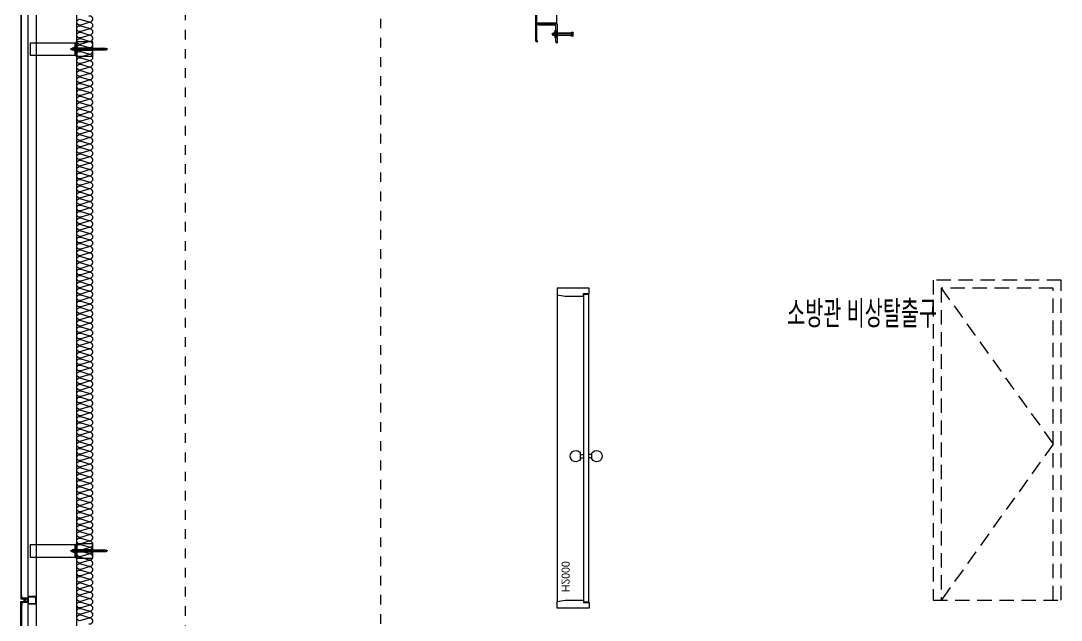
# Model space of a CAD drawing. Header units: millimetres. Extents: x -1320 to 172218, y -4077 to 50350.
# Drawn here: x 118350 to 124850, y 21375 to 25119 of the extents above; entities that cross this region are included whole.
import ezdxf
from ezdxf.enums import TextEntityAlignment as Align

# ---------------------------------------------------------------- set-up
doc = ezdxf.new("R2010")
doc.units = ezdxf.units.MM
doc.header["$LTSCALE"] = 60
doc.linetypes.add('HID', pattern=[2.3, 1.5, -0.8])
doc.linetypes.add('HIDDEN', pattern=[2, 1, -1])
for name, color, linetype in [('A-CORE-ELEV', 5, 'Continuous'), ('A-ELE-8', 8, 'Continuous'), ('A-ETC-8', 8, 'Continuous'), ('A-FIN', 6, 'Continuous'), ('A-WID', 4, 'Continuous'), ('DOR', 4, 'Continuous'), ('ELE8_3', 8, 'Continuous'), ('HAT', 8, 'Continuous'), ('INSUL', 8, 'Continuous'), ('ISL', 251, 'Continuous'), ('STL4', 4, 'Continuous')]:
    doc.layers.add(name, color=color, linetype=linetype)
doc.layers.add('NOPLOT', color=191, linetype='Continuous', plot=False)
doc.layers.add('NOPLOT-TEXT', color=11, linetype='Continuous', plot=False)
doc.styles.add('Gtx', font='')
doc.styles.get('Gtx').set_extended_font_data('Dotum')

# ---------------------------------------------------------------- blocks, each defined once
blk = doc.blocks.new('A$C5c2f2086')
at = {"layer": 'DOR'}
for p, q in [((258.5, 275.7), (258.5, 2599.7)), ((258.5, 2599.7), (288.5, 2599.7)), ((288.5, 2599.7), (288.5, 275.7)), ((288.4, 275.7), (258.4, 275.7)), ((268.3, 275.7), (268.3, 265.8)), ((268.3, 265.8), (278.3, 265.8)), ((278.3, 265.8), (278.3, 275.7))]:
    blk.add_line(p, q, dxfattribs=at)
at = {"layer": 'DOR', "elevation": 0}
for points in [[(-100, 2739.7), (-100, 2569.7), (-97, 2572.7), (-97, 2572.7), (-97, 2572.7), (-97, 2736.7), (-80, 2736.7), (-80, 2739.7)], [(-97, 2572.7), (-100, 2569.7), (248.4, 2569.7), (248.4, 2679.8), (235.5, 2679.8), (235.5, 2676.8), (245.4, 2676.8), (245.4, 2572.7), (-97, 2572.7)]]:
    blk.add_lwpolyline(points, close=True, dxfattribs=at)
at = {"layer": 'ELE8_3'}
for p, q in [((225.9, 2860.6), (227.1, 2860.6)), ((227.1, 2860.6), (227.1, 2832.6)), ((246, 2846.8), (163.9, 2846.8)), ((169.2, 2853.2), (174.2, 2853.2)), ((169.2, 2840.2), (169.2, 2853.2)), ((174.2, 2840.2), (169.2, 2840.2)), ((174.2, 2854.2), (174.2, 2853.2)), ((219.3, 2854.2), (174.2, 2854.2)), ((181.5, 2851.2), (174.2, 2853.2)), ((181.5, 2842.2), (174.2, 2840.2)), ((174.2, 2839.2), (174.2, 2840.2)), ((219.3, 2839.2), (174.2, 2839.2)), ((176.5, 2842.2), (176.5, 2851.2)), ((236.4, 2851.2), (176.5, 2851.2)), ((236.4, 2842.2), (176.5, 2842.2)), ((219.3, 2841.2), (178.9, 2841.2)), ((219.3, 2852.2), (180.1, 2852.2)), ((227.1, 2832.6), (225.9, 2832.6)), ((239.4, 2851.2), (236.4, 2851.2)), ((236.4, 2842.2), (239.4, 2842.2)), ((239.4, 2842.2), (239.4, 2851.2)), ((-100, 269.7), (-100, 2569.7)), ((248.4, 269.7), (248.4, 2569.7)), ((223, 243.1), (223, 121.6)), ((348, 243.1), (223, 243.1)), ((223, 240.1), (348, 240.1)), ((118.6, 45.4), (118.6, 66)), ((135, 61.7), (121.7, 67.5)), ((122.1, 59.9), (123.8, 67.5)), ((129.1, 66.8), (125.3, 68.3)), ((129.1, 66.8), (128.6, 65.6)), ((130.9, 64.7), (128.6, 65.6)), ((131.3, 65.9), (130.9, 64.7)), ((135, 64.4), (131.3, 65.9)), ((223, 124.6), (348, 124.6)), ((223, 121.6), (348, 121.6)), ((231.1, 79.7), (228.1, 79.7)), ((228.1, 79.7), (228.1, 31.7)), ((231.1, 31.7), (231.1, 79.7)), ((135, 49.7), (121.7, 43.9)), ((123.8, 43.9), (122.1, 51.5)), ((132.2, 55.7), (122.9, 58.7)), ((132.2, 55.7), (122.9, 52.7)), ((129.1, 44.6), (125.3, 43.1)), ((130.9, 46.7), (128.6, 45.8)), ((129.1, 44.6), (128.6, 45.8)), ((131.3, 45.5), (130.9, 46.7)), ((135, 47), (131.3, 45.5)), ((179.9, 64.4), (135, 64.4)), ((240.9, 61.7), (135, 61.7)), ((135, 49.7), (240.9, 49.7)), ((135, 47), (179.9, 47)), ((179.9, 64.4), (179.9, 62.8)), ((182.1, 62.8), (179.9, 62.8)), ((179.9, 47), (179.9, 48.6)), ((182.1, 48.6), (179.9, 48.6)), ((219.1, 64.4), (182.1, 64.4)), ((182.1, 64.4), (182.1, 62.8)), ((182.1, 47), (182.1, 48.6)), ((182.1, 47), (219.1, 47)), ((231.1, 31.7), (228.1, 31.7)), ((232.1, 65), (238.3, 65)), ((232.1, 46.4), (238.3, 46.4)), ((232.2, 60.8), (238.3, 60.8)), ((232.2, 50.6), (238.3, 50.6)), ((239.3, 48.5), (239.3, 62.9)), ((246.7, 61.7), (239.3, 61.7)), ((247.8, 60.6), (239.3, 60.6)), ((247.8, 50.8), (239.3, 50.8)), ((246.7, 49.7), (239.3, 49.7)), ((247.8, 60.6), (246.7, 61.7)), ((246.7, 49.7), (246.7, 61.7)), ((247.8, 50.8), (246.7, 49.7)), ((247.8, 50.8), (247.8, 60.6))]:
    blk.add_line(p, q, dxfattribs=at)
for centre, radius, start, end in [((120.8, 65.5), 2.18, 66.57131, 180), ((124.9, 67.3), 1.09, 68.19859, 167.47119), ((120.8, 45.9), 2.18, 180, 293.42869), ((123.2, 59.7), 1.09, 167.47119, 252.34988), ((123.2, 51.7), 1.09, 107.65012, 192.52881), ((124.9, 44.1), 1.09, 192.52881, 291.80141), ((235.2, 62.2), 4.14, 137.66487, 170.35429), ((235.2, 63.6), 4.14, 189.64571, 222.55192), ((244.3, 55.7), 13.1, 157.15186, 202.84814), ((235.2, 47.8), 4.14, 137.44808, 170.35429), ((235.2, 49.2), 4.14, 189.64571, 222.33513), ((235.2, 62.2), 4.14, 9.64571, 42.33513), ((235.2, 63.6), 4.14, 317.44808, 350.35429), ((226.2, 55.7), 13.1, 337.15186, 22.84814), ((235.2, 47.8), 4.14, 9.64571, 42.55192), ((235.2, 49.2), 4.14, 317.66487, 350.35429)]:
    blk.add_arc(centre, radius, start, end, dxfattribs=at)
at = {"layer": 'NOPLOT'}
blk.add_line((-79.9, 2719.7), (220.1, 2719.7), dxfattribs=at)
at = {"layer": 'STL4', "elevation": 0}
for points in [[(231.6, 2808.4), (231, 2808.7), (230.5, 2809), (230, 2809.3), (229.5, 2809.7), (228.8, 2810.3), (228.2, 2811), (227.8, 2811.5), (227.5, 2812), (227.2, 2812.5), (226.9, 2813.1), (226.5, 2813.8), (226.3, 2814.8), (226, 2815.7), (226, 2816.6), (225.9, 2817.2), (225.9, 2870.7), (220.1, 2876.6), (220.1, 2801.6), (283, 2801.6), (277.1, 2807.4), (235.7, 2807.4), (235.1, 2807.5), (234.2, 2807.5), (233.3, 2807.8), (232.4, 2808)], [(248.1, 2796.6), (342.4, 2796.6), (342.4, 2774.2), (346.4, 2774.2), (346.4, 2800.6), (244.1, 2800.6), (244.1, 2689.7), (248.1, 2689.7)], [(349.2, 2797.2), (347.4, 2797.2), (347.4, 2584), (336, 2572.6), (337.3, 2571.3), (349.2, 2583.2)], [(251.2, 2707.3), (249.3, 2707.3), (249.3, 2666), (251.2, 2666)], [(302.9, 251.6), (293, 251.6), (293, 258.6), (339.4, 258.6), (339.4, 251.6), (329.5, 251.6), (329.5, 244.7), (347.4, 244.7), (347.4, 259.9), (352.4, 259.9), (352.4, 264.8), (347.5, 269.7), (336.3, 269.7), (336.3, 266.8), (331.3, 266.8), (331.3, 269.7), (325.4, 269.7), (325.4, 266.8), (320.4, 266.8), (320.4, 269.7), (314.5, 269.7), (314.5, 266.8), (309.5, 266.8), (309.5, 269.7), (303.6, 269.7), (303.6, 266.8), (298.6, 266.8), (298.6, 269.7), (283.4, 269.7), (283.4, 258.6), (263.4, 258.6), (263.4, 269.7), (242.4, 269.7), (242.4, 262.7), (247.3, 262.7), (247.3, 251.7), (242.4, 251.7), (242.4, 244.7), (252.3, 244.7), (252.3, 259.7), (257.3, 259.7), (257.3, 244.7), (302.9, 244.7)], [(352.3, 258.9), (348.4, 258.9), (348.4, 239.7), (348.4, 17.5), (342.7, 7.7), (345.9, 5.5), (352.3, 16.4)]]:
    blk.add_lwpolyline(points, close=True, dxfattribs=at)
blk.add_lwpolyline([(340.1, 119.7), (220.1, 119.7), (220.1, 0), (228.1, 6), (228.1, 105.7, -0.416885), (234.2, 111.7), (334.1, 111.7)], format="xyb", close=True, dxfattribs=at)
at = {"layer": 'NOPLOT', "color": 1, "style": 'Gtx'}
blk.add_text('H2300', height=50, rotation=270, dxfattribs=at).set_placement((154.6, 651.9))
blk = doc.blocks.new('A$Ce6bcf35f')
at = {"layer": 'A-ELE-8', "ltscale": 20}
blk.add_line((282.5, 1958), (282.5, 42), dxfattribs=at)
at = {"layer": 'A-WID'}
for p, q in [((65, 932), (65, 968)), ((65, 960), (85, 960)), ((65, 940), (85, 940)), ((135, 960), (115, 960)), ((135, 940), (115, 940)), ((135, 932), (135, 968))]:
    blk.add_line(p, q, dxfattribs=at)
for points in [[(82.5, 2000), (282.5, 2000), (282.5, 1958), (282.5, 1958), (232.5, 1950), (217.5, 1950), (217.5, 1950), (117.5, 1950), (117.5, 1965), (82.5, 1965), (82.5, 1973), (82.5, 1973), (82.5, 2000)], [(85, 1962), (85, 37.5), (115, 37.5), (115, 1962)], [(82.5, 0), (282.5, 0), (282.5, 42), (282.5, 42), (232.5, 50), (217.5, 50), (217.5, 50), (117.5, 50), (117.5, 35), (82.5, 35), (82.5, 27), (82.5, 27), (82.5, 0)]]:
    blk.add_lwpolyline(points, close=True, dxfattribs=at)
for centre, start, end in [((35, 950), 31.00272, 328.99728), ((165, 950), 211.00272, 148.99728)]:
    blk.add_arc(centre, 35, start, end, dxfattribs=at)
at = {"layer": 'NOPLOT', "color": 1, "style": 'Gtx'}
blk.add_text('H2000', height=50, rotation=90, dxfattribs=at).set_placement((253.7, 100.2))
blk = doc.blocks.new('A$C632c858f')
at = {"layer": 'A-ETC-8'}
blk.add_arc((-2.8, 0), 24, 341.82483, 18.17517, dxfattribs=at)
blk.add_ellipse((34, 0), major_axis=(7.59, 0), ratio=0.987937, dxfattribs=at)
blk = doc.blocks.new('A$Cae507117')
at = {"layer": 'A-ETC-8'}
for points in [[(-50, 0), (-50, -50), (0, -50), (0, 0)], [(-46.8, -3.2), (-46.8, -46.8), (-3.2, -46.8), (-3.2, -3.2)]]:
    blk.add_lwpolyline(points, close=True, dxfattribs=at)
blk = doc.blocks.new('너트 M12')
for p, q in [((-9, 0), (9, 0)), ((-9.5, -9), (-9.5, -0.5)), ((9, -9.5), (-9, -9.5)), ((0, -8.3), (0, -1.2)), ((9.5, -0.5), (9.5, -9))]:
    blk.add_line(p, q)
for centre, start, end in [((-9, -0.5), 90, 180), ((-9, -9), 180, 270), ((9, -0.5), 0, 90), ((9, -9), 270, 0)]:
    blk.add_arc(centre, 0.5, start, end)
at = {"extrusion": (0, 0, -1)}
for centre, major_axis, ratio, start_param, end_param in [((-4.8, -0.9), (-4.75, 0.31), 0.185359, -0.024388, 3.141593), ((4.8, -0.9), (4.75, 0.31), 0.185108, 3.141593, 6.30754), ((-4.8, -8.6), (4.75, 0.31), 0.187111, 0, 3.166211), ((4.8, -8.6), (-4.75, 0.31), 0.185991, 3.117121, 6.283185)]:
    blk.add_ellipse(centre, major_axis=major_axis, ratio=ratio, start_param=start_param, end_param=end_param, dxfattribs=at)
blk = doc.blocks.new('A$C5ebcaad0')
at = {"layer": 'A-ETC-8'}
for p, q in [((-449, -225), (-214, -225)), ((-439, -220.5), (-439, -229.5)), ((-437, -219), (-437.5, -219)), ((-437.5, -231), (-437, -231)), ((-426, -220.5), (-437, -219)), ((-437, -231), (-426, -229.5)), ((-431.6, -219.7), (-431.6, -221.5)), ((-431.6, -228.5), (-431.6, -230.2)), ((-431.1, -222.3), (-429.3, -223.5)), ((-431.1, -227.7), (-429.3, -226.5)), ((-415.6, -218.7), (-430.6, -218.7)), ((-430.6, -231.2), (-415.6, -231.2)), ((-421.1, -224), (-427.7, -224)), ((-421.1, -226), (-427.7, -226)), ((-426, -220.5), (-412, -220.5)), ((-426, -229.5), (-412, -229.5)), ((-420.6, -223.5), (-420.6, -223)), ((-420.6, -227), (-420.6, -226.5)), ((-416.6, -227), (-416.6, -223)), ((-415.6, -218.7), (-412.6, -218.7)), ((-415.6, -231.2), (-412.6, -231.2)), ((-412.6, -218.7), (-412.6, -231.2)), ((-412, -231), (-412, -219)), ((-409, -219), (-412, -219)), ((-412, -231), (-409, -231)), ((-409, -231), (-409, -219)), ((-355, -219), (-409, -219)), ((-409, -231), (-355, -231)), ((-355, -219), (-245.5, -219)), ((-245.5, -231), (-355, -231)), ((-234.2, -229.5), (-224, -229.5)), ((-234, -219), (-225.5, -219)), ((-234, -220.5), (-224, -220.5)), ((-234, -231), (-225.5, -231)), ((-225.5, -231), (-225.5, -219)), ((-224, -220.5), (-225.5, -219)), ((-224, -229.5), (-225.5, -231)), ((-224, -229.5), (-224, -220.5))]:
    blk.add_line(p, q, dxfattribs=at)
for points in [[(-255, -180.5), (-255, -269.5), (-355, -269.5), (-355, -180.5)], [(33.5, -185), (-251.5, -185), (-251.5, -265), (33.5, -265)], [(-251.5, -265), (-245.5, -265), (-245.5, -185), (-251.5, -185)], [(-245.5, -210), (-245.5, -240), (-243.5, -240), (-243.5, -210)]]:
    blk.add_lwpolyline(points, close=True, dxfattribs=at)
blk.add_lwpolyline([(-251.5, -177.5), (-251.5, -272.5, -0.414214), (-252.5, -273.5), (-255, -273.5), (-255, -176.5), (-252.5, -176.5, -0.414214)], format="xyb", close=True, dxfattribs=at)
for centre, radius, start, end in [((-437.5, -220.5), 1.5, 90, 180), ((-437.5, -229.5), 1.5, 180, 270), ((-430.6, -219.7), 1, 90, 180), ((-430.6, -221.5), 1, 180, 236.30993), ((-430.6, -228.5), 1, 123.69007, 180), ((-430.6, -230.2), 1, 180, 270), ((-427.7, -221), 3, 236.30993, 270), ((-427.7, -229), 3, 90, 123.69007), ((-421.1, -223.5), 0.5, 270, 0), ((-421.1, -226.5), 0.5, 0, 90), ((-418.6, -223), 2, 90, 180), ((-418.6, -227), 2, 180, 270), ((-418.6, -223), 2, 0, 90), ((-418.6, -227), 2, 270, 0)]:
    blk.add_arc(centre, radius, start, end, dxfattribs=at)
at = {"layer": 'A-ETC-8', "xscale": -1, "rotation": 90}
blk.add_blockref('너트 M12', (-243.5, -225), dxfattribs=at)

msp = doc.modelspace()

# ---------------------------------------------------------------- linework, layer by layer
at = {"layer": 'A-CORE-ELEV', "color": 4, "linetype": 'HIDDEN'}
for p, q in [((119379.2, 13602.7, 0), (119379.2, 44583.7)), ((120599.8, 17392.4, 0), (120599.8, 43914.6, 0))]:
    msp.add_line(p, q, dxfattribs=at)
at = {"layer": 'A-ETC-8'}
for p, q in [((118395, 680), (118395, 47070, 0)), ((118445, 47070, 0), (118445, 680))]:
    msp.add_line(p, q, dxfattribs=at)
at = {"layer": 'A-ETC-8', "elevation": 0}
for points in [[(118358, 21511.5), (118393, 21511.5), (118393, 21500.5), (118395, 21500.5), (118395, 21513.5), (118359.7, 21513.5, 0.226541), (118356, 21517.2), (118356, 21531.9), (118354, 21531.9), (118354, 21515.5, -0.414214)], [(118358, 21488.5), (118393, 21488.5), (118393, 21499.5), (118395, 21499.5), (118395, 21486.5), (118359.7, 21486.5, -0.226541), (118356, 21482.8), (118356, 21468.1), (118354, 21468.1), (118354, 21484.5, 0.414214)]]:
    msp.add_lwpolyline(points, format="xyb", close=True, dxfattribs=at)
at = {"layer": 'A-FIN', "elevation": 0}
for points in [[(118391, 25238.5), (118391, 25242.5), (118350, 25242.5), (118350, 21507.5), (118391, 21507.5), (118391, 21511.5), (118354, 21511.5), (118354, 25238.5), (118391, 25238.5)], [(118391, 17761.5), (118391, 17757.5), (118350, 17757.5), (118350, 21492.5), (118391, 21492.5), (118391, 21488.5), (118354, 21488.5), (118354, 17761.5), (118391, 17761.5)]]:
    msp.add_lwpolyline(points, close=True, dxfattribs=at)
at = {"layer": 'HAT', "linetype": 'HID'}
msp.add_line((124050, 21500), (124850, 21500), dxfattribs=at)
at = {"layer": 'HAT', "linetype": 'HID', "elevation": 0}
for points in [[(124850, 21500), (124850, 23500), (124050, 23500), (124050, 21500)], [(124800, 21500), (124800, 23450), (124100, 23450), (124100, 21500)], [(124100, 23450), (124800, 22475), (124100, 21500)]]:
    msp.add_lwpolyline(points, dxfattribs=at)
at = {"layer": 'INSUL'}
msp.add_line((118700, -1850, 0), (118700, 47000, 0), dxfattribs=at)
at = {"layer": 'ISL', "elevation": 0}
msp.add_lwpolyline([(118775.8, 21352.4, 1.372593), (118775.8, 21387.7), (118724.2, 21372.4, -0.509267), (118700, 21390, -0.509267), (118724.2, 21407.7), (118775.8, 21392.4, 1.372593), (118775.8, 21427.7), (118724.2, 21412.4, -0.509267), (118700, 21430, -0.509267), (118724.2, 21447.7), (118775.8, 21432.4, 1.372593), (118775.8, 21467.7), (118724.2, 21452.4, -0.509267), (118700, 21470, -0.509267), (118724.2, 21487.7), (118775.8, 21472.4, 1.372593), (118775.8, 21507.7), (118724.2, 21492.4, -0.509267), (118700, 21510, -0.509267), (118724.2, 21527.7), (118775.8, 21512.4, 1.372593), (118775.8, 21547.7), (118724.2, 21532.4, -0.509267), (118700, 21550, -0.509267), (118724.2, 21567.7), (118775.8, 21552.4, 1.372593), (118775.8, 21587.7), (118724.2, 21572.4, -0.509267), (118700, 21590, -0.509267), (118724.2, 21607.7), (118775.8, 21592.4, 1.372593), (118775.8, 21627.7), (118724.2, 21612.4, -0.509267), (118700, 21630, -0.509267), (118724.2, 21647.7), (118775.8, 21632.4, 1.372593), (118775.8, 21667.7), (118724.2, 21652.4, -0.509267), (118700, 21670, -0.509267), (118724.2, 21687.7), (118775.8, 21672.4, 1.372593), (118775.8, 21707.7), (118724.2, 21692.4, -0.509267), (118700, 21710, -0.509267), (118724.2, 21727.7), (118775.8, 21712.4, 1.372593), (118775.8, 21747.7), (118724.2, 21732.4, -0.509267), (118700, 21750, -0.509267), (118724.2, 21767.7), (118775.8, 21752.4, 1.372593), (118775.8, 21787.7), (118724.2, 21772.4, -0.509267), (118700, 21790, -0.509267), (118724.2, 21807.7), (118775.8, 21792.4, 1.372593), (118775.8, 21827.7), (118724.2, 21812.4, -0.509267), (118700, 21830, -0.509267), (118724.2, 21847.7), (118775.8, 21832.4, 1.372593), (118775.8, 21867.7), (118724.2, 21852.4, -0.509267), (118700, 21870, -0.509267), (118724.2, 21887.7), (118775.8, 21872.4, 1.372593), (118775.8, 21907.7), (118724.2, 21892.4, -0.509267), (118700, 21910, -0.509267), (118724.2, 21927.7), (118775.8, 21912.4, 1.372593), (118775.8, 21947.7), (118724.2, 21932.4, -0.509267), (118700, 21950, -0.509267), (118724.2, 21967.7), (118775.8, 21952.4, 1.372593), (118775.8, 21987.7), (118724.2, 21972.4, -0.509267), (118700, 21990, -0.509267), (118724.2, 22007.7), (118775.8, 21992.4, 1.372593), (118775.8, 22027.7), (118724.2, 22012.4, -0.509267), (118700, 22030, -0.509267), (118724.2, 22047.7), (118775.8, 22032.4, 1.372593), (118775.8, 22067.7), (118724.2, 22052.4, -0.509267), (118700, 22070, -0.509267), (118724.2, 22087.7), (118775.8, 22072.4, 1.372593), (118775.8, 22107.7), (118724.2, 22092.4, -0.509267), (118700, 22110, -0.509267), (118724.2, 22127.7), (118775.8, 22112.4, 1.372593), (118775.8, 22147.7), (118724.2, 22132.4, -0.509267), (118700, 22150, -0.509267), (118724.2, 22167.7), (118775.8, 22152.4, 1.372593), (118775.8, 22187.7), (118724.2, 22172.4, -0.509267), (118700, 22190, -0.509267), (118724.2, 22207.7), (118775.8, 22192.4, 1.372593), (118775.8, 22227.7), (118724.2, 22212.4, -0.509267), (118700, 22230, -0.509267), (118724.2, 22247.7), (118775.8, 22232.4, 1.372593), (118775.8, 22267.7), (118724.2, 22252.4, -0.509267), (118700, 22270, -0.509267), (118724.2, 22287.7), (118775.8, 22272.4, 1.372593), (118775.8, 22307.7), (118724.2, 22292.4, -0.509267), (118700, 22310, -0.509267), (118724.2, 22327.7), (118775.8, 22312.4, 1.372593), (118775.8, 22347.7), (118724.2, 22332.4, -0.509267), (118700, 22350, -0.509267), (118724.2, 22367.7), (118775.8, 22352.4, 1.372593), (118775.8, 22387.7), (118724.2, 22372.4, -0.509267), (118700, 22390, -0.509267), (118724.2, 22407.7), (118775.8, 22392.4, 1.372593), (118775.8, 22427.7), (118724.2, 22412.4, -0.509267), (118700, 22430, -0.509267), (118724.2, 22447.7), (118775.8, 22432.4, 1.372593), (118775.8, 22467.7), (118724.2, 22452.4, -0.509267), (118700, 22470, -0.509267), (118724.2, 22487.7), (118775.8, 22472.4, 1.372593), (118775.8, 22507.7), (118724.2, 22492.4, -0.509267), (118700, 22510, -0.509267), (118724.2, 22527.7), (118775.8, 22512.4, 1.372593), (118775.8, 22547.7), (118724.2, 22532.4, -0.509267), (118700, 22550, -0.509267), (118724.2, 22567.7), (118775.8, 22552.4, 1.372593), (118775.8, 22587.7), (118724.2, 22572.4, -0.509267), (118700, 22590, -0.509267), (118724.2, 22607.7), (118775.8, 22592.4, 1.372593), (118775.8, 22627.7), (118724.2, 22612.4, -0.509267), (118700, 22630, -0.509267), (118724.2, 22647.7), (118775.8, 22632.4, 1.372593), (118775.8, 22667.7), (118724.2, 22652.4, -0.509267), (118700, 22670, -0.509267), (118724.2, 22687.7), (118775.8, 22672.4, 1.372593), (118775.8, 22707.7), (118724.2, 22692.4, -0.509267), (118700, 22710, -0.509267), (118724.2, 22727.7), (118775.8, 22712.4, 1.372593), (118775.8, 22747.7), (118724.2, 22732.4, -0.509267), (118700, 22750, -0.509267), (118724.2, 22767.7), (118775.8, 22752.4, 1.372593), (118775.8, 22787.7), (118724.2, 22772.4, -0.509267), (118700, 22790, -0.509267), (118724.2, 22807.7), (118775.8, 22792.4, 1.372593), (118775.8, 22827.7), (118724.2, 22812.4, -0.509267), (118700, 22830, -0.509267), (118724.2, 22847.7), (118775.8, 22832.4, 1.372593), (118775.8, 22867.7), (118724.2, 22852.4, -0.509267), (118700, 22870, -0.509267), (118724.2, 22887.7), (118775.8, 22872.4, 1.372593), (118775.8, 22907.7), (118724.2, 22892.4, -0.509267), (118700, 22910, -0.509267), (118724.2, 22927.7), (118775.8, 22912.4, 1.372593), (118775.8, 22947.7), (118724.2, 22932.4, -0.509267), (118700, 22950, -0.509267), (118724.2, 22967.7), (118775.8, 22952.4, 1.372593), (118775.8, 22987.7), (118724.2, 22972.4, -0.509267), (118700, 22990, -0.509267), (118724.2, 23007.7), (118775.8, 22992.4, 1.372593), (118775.8, 23027.7), (118724.2, 23012.4, -0.509267), (118700, 23030, -0.509267), (118724.2, 23047.7), (118775.8, 23032.4, 1.372593), (118775.8, 23067.7), (118724.2, 23052.4, -0.509267), (118700, 23070, -0.509267), (118724.2, 23087.7), (118775.8, 23072.4, 1.372593), (118775.8, 23107.7), (118724.2, 23092.4, -0.509267), (118700, 23110, -0.509267), (118724.2, 23127.7), (118775.8, 23112.4, 1.372593), (118775.8, 23147.7), (118724.2, 23132.4, -0.509267), (118700, 23150, -0.509267), (118724.2, 23167.7), (118775.8, 23152.4, 1.372593), (118775.8, 23187.7), (118724.2, 23172.4, -0.509267), (118700, 23190, -0.509267), (118724.2, 23207.7), (118775.8, 23192.4, 1.372593), (118775.8, 23227.7), (118724.2, 23212.4, -0.509267), (118700, 23230, -0.509267), (118724.2, 23247.7), (118775.8, 23232.4, 1.372593), (118775.8, 23267.7), (118724.2, 23252.4, -0.509267), (118700, 23270, -0.509267), (118724.2, 23287.7), (118775.8, 23272.4, 1.372593), (118775.8, 23307.7), (118724.2, 23292.4, -0.509267), (118700, 23310, -0.509267), (118724.2, 23327.7), (118775.8, 23312.4, 1.372593), (118775.8, 23347.7), (118724.2, 23332.4, -0.509267), (118700, 23350, -0.509267), (118724.2, 23367.7), (118775.8, 23352.4, 1.372593), (118775.8, 23387.7), (118724.2, 23372.4, -0.509267), (118700, 23390, -0.509267), (118724.2, 23407.7), (118775.8, 23392.4, 1.372593), (118775.8, 23427.7), (118724.2, 23412.4, -0.509267), (118700, 23430, -0.509267), (118724.2, 23447.7), (118775.8, 23432.4, 1.372593), (118775.8, 23467.7), (118724.2, 23452.4, -0.509267), (118700, 23470, -0.509267), (118724.2, 23487.7), (118775.8, 23472.4, 1.372593), (118775.8, 23507.7), (118724.2, 23492.4, -0.509267), (118700, 23510, -0.509267), (118724.2, 23527.7), (118775.8, 23512.4, 1.372593), (118775.8, 23547.7), (118724.2, 23532.4, -0.509267), (118700, 23550, -0.509267), (118724.2, 23567.7), (118775.8, 23552.4, 1.372593), (118775.8, 23587.7), (118724.2, 23572.4, -0.509267), (118700, 23590, -0.509267), (118724.2, 23607.7), (118775.8, 23592.4, 1.372593), (118775.8, 23627.7), (118724.2, 23612.4, -0.509267), (118700, 23630, -0.509267), (118724.2, 23647.7), (118775.8, 23632.4, 1.372593), (118775.8, 23667.7), (118724.2, 23652.4, -0.509267), (118700, 23670, -0.509267), (118724.2, 23687.7), (118775.8, 23672.4, 1.372593), (118775.8, 23707.7), (118724.2, 23692.4, -0.509267), (118700, 23710, -0.509267), (118724.2, 23727.7), (118775.8, 23712.4, 1.372593), (118775.8, 23747.7), (118724.2, 23732.4, -0.509267), (118700, 23750, -0.509267), (118724.2, 23767.7), (118775.8, 23752.4, 1.372593), (118775.8, 23787.7), (118724.2, 23772.4, -0.509267), (118700, 23790, -0.509267), (118724.2, 23807.7), (118775.8, 23792.4, 1.372593), (118775.8, 23827.7), (118724.2, 23812.4, -0.509267), (118700, 23830, -0.509267), (118724.2, 23847.7), (118775.8, 23832.4, 1.372593), (118775.8, 23867.7), (118724.2, 23852.4, -0.509267), (118700, 23870, -0.509267), (118724.2, 23887.7), (118775.8, 23872.4, 1.372593), (118775.8, 23907.7), (118724.2, 23892.4, -0.509267), (118700, 23910, -0.509267), (118724.2, 23927.7), (118775.8, 23912.4, 1.372593), (118775.8, 23947.7), (118724.2, 23932.4, -0.509267), (118700, 23950, -0.509267), (118724.2, 23967.7), (118775.8, 23952.4, 1.372593), (118775.8, 23987.7), (118724.2, 23972.4, -0.509267), (118700, 23990, -0.509267), (118724.2, 24007.7), (118775.8, 23992.4, 1.372593), (118775.8, 24027.7), (118724.2, 24012.4, -0.509267), (118700, 24030, -0.509267), (118724.2, 24047.7), (118775.8, 24032.4, 1.372593), (118775.8, 24067.7), (118724.2, 24052.4, -0.509267), (118700, 24070, -0.509267), (118724.2, 24087.7), (118775.8, 24072.4, 1.372593), (118775.8, 24107.7), (118724.2, 24092.4, -0.509267), (118700, 24110, -0.509267), (118724.2, 24127.7), (118775.8, 24112.4, 1.372593), (118775.8, 24147.7), (118724.2, 24132.4, -0.509267), (118700, 24150, -0.509267), (118724.2, 24167.7), (118775.8, 24152.4, 1.372593), (118775.8, 24187.7), (118724.2, 24172.4, -0.509267), (118700, 24190, -0.509267), (118724.2, 24207.7), (118775.8, 24192.4, 1.372593), (118775.8, 24227.7), (118724.2, 24212.4, -0.509267), (118700, 24230, -0.509267), (118724.2, 24247.7), (118775.8, 24232.4, 1.372593), (118775.8, 24267.7), (118724.2, 24252.4, -0.509267), (118700, 24270, -0.509267), (118724.2, 24287.7), (118775.8, 24272.4, 1.372593), (118775.8, 24307.7), (118724.2, 24292.4, -0.509267), (118700, 24310, -0.509267), (118724.2, 24327.7), (118775.8, 24312.4, 1.372593), (118775.8, 24347.7), (118724.2, 24332.4, -0.509267), (118700, 24350, -0.509267), (118724.2, 24367.7), (118775.8, 24352.4, 1.372593), (118775.8, 24387.7), (118724.2, 24372.4, -0.509267), (118700, 24390, -0.509267), (118724.2, 24407.7), (118775.8, 24392.4, 1.372593), (118775.8, 24427.7), (118724.2, 24412.4, -0.509267), (118700, 24430, -0.509267), (118724.2, 24447.7), (118775.8, 24432.4, 1.372593), (118775.8, 24467.7), (118724.2, 24452.4, -0.509267), (118700, 24470, -0.509267), (118724.2, 24487.7), (118775.8, 24472.4, 1.372593), (118775.8, 24507.7), (118724.2, 24492.4, -0.509267), (118700, 24510, -0.509267), (118724.2, 24527.7), (118775.8, 24512.4, 1.372593), (118775.8, 24547.7), (118724.2, 24532.4, -0.509267), (118700, 24550, -0.509267), (118724.2, 24567.7), (118775.8, 24552.4, 1.372593), (118775.8, 24587.7), (118724.2, 24572.4, -0.509267), (118700, 24590, -0.509267), (118724.2, 24607.7), (118775.8, 24592.4, 1.372593), (118775.8, 24627.7), (118724.2, 24612.4, -0.509267), (118700, 24630, -0.509267), (118724.2, 24647.7), (118775.8, 24632.4, 1.372593), (118775.8, 24667.7), (118724.2, 24652.4, -0.509267), (118700, 24670, -0.509267), (118724.2, 24687.7), (118775.8, 24672.4, 1.372593), (118775.8, 24707.7), (118724.2, 24692.4, -0.509267), (118700, 24710, -0.509267), (118724.2, 24727.7), (118775.8, 24712.4, 1.372593), (118775.8, 24747.7), (118724.2, 24732.4, -0.509267), (118700, 24750, -0.509267), (118724.2, 24767.7), (118775.8, 24752.4, 1.372593), (118775.8, 24787.7), (118724.2, 24772.4, -0.509267), (118700, 24790, -0.509267), (118724.2, 24807.7), (118775.8, 24792.4, 1.372593), (118775.8, 24827.7), (118724.2, 24812.4, -0.509267), (118700, 24830, -0.509267), (118724.2, 24847.7), (118775.8, 24832.4, 1.372593), (118775.8, 24867.7), (118724.2, 24852.4, -0.509267), (118700, 24870, -0.509267), (118724.2, 24887.7), (118775.8, 24872.4, 1.372593), (118775.8, 24907.7), (118724.2, 24892.4, -0.509267), (118700, 24910, -0.509267), (118724.2, 24927.7), (118775.8, 24912.4, 1.372593), (118775.8, 24947.7), (118724.2, 24932.4, -0.509267), (118700, 24950, -0.509267), (118724.2, 24967.7), (118775.8, 24952.4, 1.372593), (118775.8, 24987.7), (118724.2, 24972.4, -0.509267), (118700, 24990, -0.509267), (118724.2, 25007.7), (118775.8, 24992.4, 1.372593), (118775.8, 25027.7), (118724.2, 25012.4, -0.509267), (118700, 25030, -0.509267), (118724.2, 25047.7), (118775.8, 25032.4, 1.372593), (118775.8, 25067.7), (118724.2, 25052.4, -0.509267), (118700, 25070, -0.509267), (118724.2, 25087.7), (118775.8, 25072.4, 1.372593), (118775.8, 25107.7), (118724.2, 25092.4, -0.509267), (118700, 25110, -0.509267), (118724.2, 25127.7), (118775.8, 25112.4, 1.372593), (118775.8, 25147.7)], format="xyb", dxfattribs=at)

# ---------------------------------------------------------------- block references
at = {"layer": 'A-ETC-8', "xscale": -1}
for p in [(118445, 25167.5), (118445, 22032.5)]:
    msp.add_blockref('A$C5ebcaad0', p, dxfattribs=at)
at = {"layer": 'A-ETC-8', "xscale": -1, "rotation": 180}
msp.add_blockref('A$Cae507117', (118445, 21475), dxfattribs=at)
at = {"layer": 'A-ETC-8'}
msp.add_blockref('A$C632c858f', (118350, 21500), dxfattribs=at)
at = {"layer": 'A-WID', "xscale": -1}
msp.add_blockref('A$Ce6bcf35f', (121982.5, 21450), dxfattribs=at)
at = {"layer": 'STL4', "xscale": -1}
msp.add_blockref('A$C5c2f2086', (121920.1, 24980.3), dxfattribs=at)

# ---------------------------------------------------------------- texts
at = {"layer": 'NOPLOT-TEXT', "style": 'Gtx', "width": 0.6}
msp.add_text('소방관 비상탈출구', height=150, dxfattribs=at).set_placement((123606, 23296.3), align=Align.MIDDLE)

doc.saveas('drawing.dxf')
